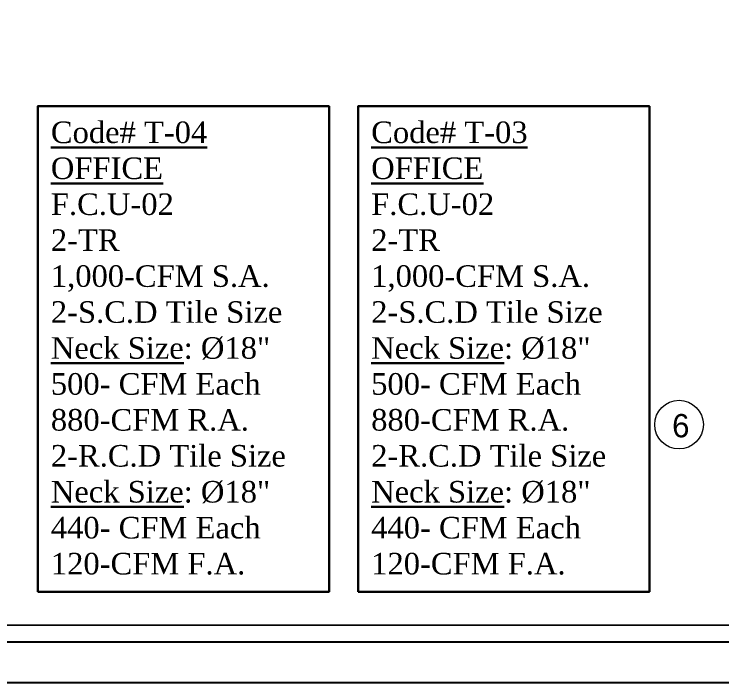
# Model space of a CAD drawing. Extents: x -432 to -365, y -145 to 173.
# Drawn here: x -398.53 to -390.32, y -25.47 to -17.72 of the extents above; entities that cross this region are included whole.
import ezdxf

# ---------------------------------------------------------------- set-up
doc = ezdxf.new("R2010")
doc.units = 0
doc.header["$MEASUREMENT"] = 0
doc.layers.add('AC-TEXT', color=15, linetype='Continuous', lineweight=30)
doc.layers.add('AXIS-TXT', color=171, linetype='Continuous', lineweight=20)
doc.layers.add('fram', color=252, linetype='Continuous')
doc.layers.add('WALL', color=4, linetype='Continuous')
doc.styles.add('AC', font='romans.shx', dxfattribs={"height": 0.2})
doc.styles.add('ARABY', font='sosa.shx')

msp = doc.modelspace()

# ---------------------------------------------------------------- linework, layer by layer
at = {"layer": 'AC-TEXT', "color": 34, "linetype": 'Continuous'}
for points in [[(-398.2521, -24.4166), (-394.8738, -24.4166), (-394.8738, -18.7863), (-398.2521, -18.7863)], [(-394.5364, -24.4166), (-391.158, -24.4166), (-391.158, -18.7863), (-394.5364, -18.7863)]]:
    msp.add_lwpolyline(points, close=True, dxfattribs=at)
at = {"layer": 'AXIS-TXT'}
msp.add_circle((-390.8144, -22.4784), 0.2822, dxfattribs=at)
at = {"layer": 'fram'}
msp.add_line((-431.0491, -24.9951), (-367.0029, -24.9951), dxfattribs=at)
for points in [[(-431.526, 12.528), (-366.526, 12.528), (-366.526, -25.472), (-431.526, -25.472)], [(-374.5796, 12.0511), (-431.0491, 12.0511), (-431.0491, -24.9951), (-374.5796, -24.9951)]]:
    msp.add_lwpolyline(points, close=True, dxfattribs=at)
at = {"layer": 'WALL', "color": 252, "linetype": 'Continuous'}
msp.add_lwpolyline([(-374.7716, 11.8591, 0.0192, 0.0192, 0), (-430.8571, 11.8591, 0.0192, 0.0192, 0), (-430.8571, -24.8031, 0.0192, 0.0192, 0), (-374.7716, -24.8031, 0.0192, 0.0192, 0)], format="xyseb", close=True, dxfattribs=at)

# ---------------------------------------------------------------- texts
at = {"layer": 'AC-TEXT', "color": 34, "linetype": 'Continuous', "char_height": 0.25, "width": 3.951459, "attachment_point": 7, "style": 'AC'}
for s, insert in [('\\A1;{\\fTimes New Roman|b0|i0|c0|p18;\\L\\C3;Code# T-04\\POFFICE\\P\\l\\C256;F.C.U-02\\L\\C3;\\P\\l\\C34;2-TR\\P\\C256;1,000-CFM S.A.\\P\\pt0;\\C34;2-S.C.D Tile Size \\P\\LNeck Size\\l: %%C18"\\P500- CFM Each\\P\\C256;880-CFM R.A.\\C34; \\P\\ptz;2-R.C.D Tile Size\\P\\LNeck Size\\l: %%C18"\\P440- CFM Each \\P\\C256;120-CFM F.A.}', (-398.101, -24.2205)), ('\\A1;{\\fTimes New Roman|b0|i0|c0|p18;\\L\\C3;Code# T-03\\POFFICE\\P\\l\\C256;F.C.U-02\\L\\C3;\\P\\l\\C34;2-TR\\P\\C256;1,000-CFM S.A.\\P\\pt0;\\C34;2-S.C.D Tile Size \\P\\LNeck Size\\l: %%C18"\\P500- CFM Each\\P\\C256;880-CFM R.A.\\C34; \\P\\ptz;2-R.C.D Tile Size\\P\\LNeck Size\\l: %%C18"\\P440- CFM Each \\P\\C256;120-CFM F.A.}', (-394.3852, -24.2205))]:
    msp.add_mtext(s, dxfattribs=dict(at, insert=insert))
at = {"layer": 'AXIS-TXT', "style": 'ARABY'}
msp.add_text('6', height=0.27, dxfattribs=at).set_placement((-390.8941, -22.6254, 0))

doc.saveas('drawing.dxf')
